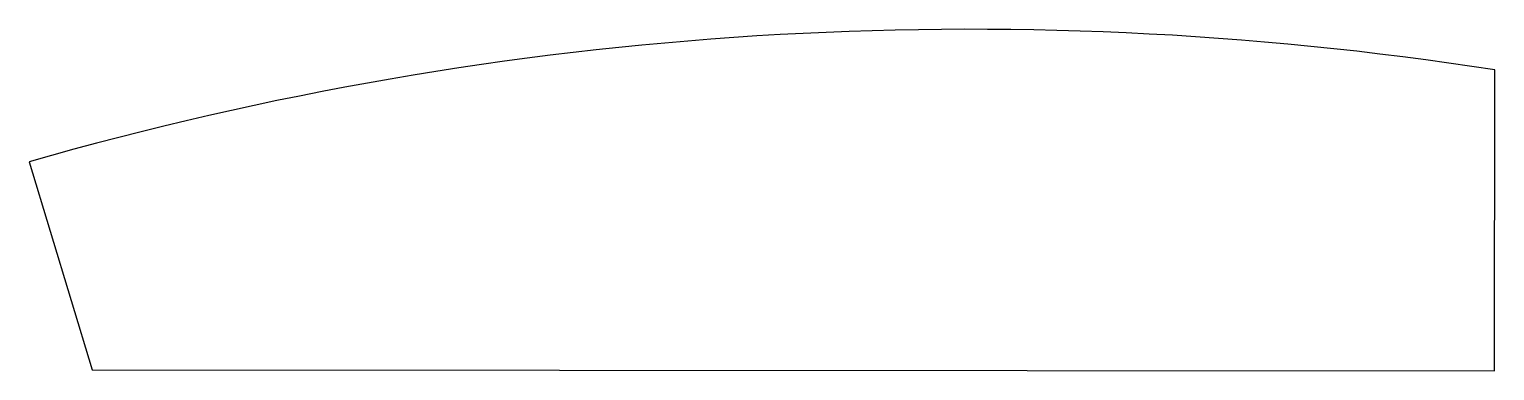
# Model space of a CAD drawing. Header units: inches. Extents: x -0.3 to 16.9, y 12.8 to 16.8.
import ezdxf

# ---------------------------------------------------------------- set-up
doc = ezdxf.new("R2010")
doc.units = ezdxf.units.IN
doc.layers.get('0').update_dxf_attribs({"linetype": 'CONTINUOUS'})

msp = doc.modelspace()

# ---------------------------------------------------------------- linework, layer by layer
msp.add_lwpolyline([(16.882, 12.822), (16.884, 16.35, 0.108977), (-0.314, 15.272), (0.423, 12.833)], format="xyb", close=True)

doc.saveas('drawing.dxf')
